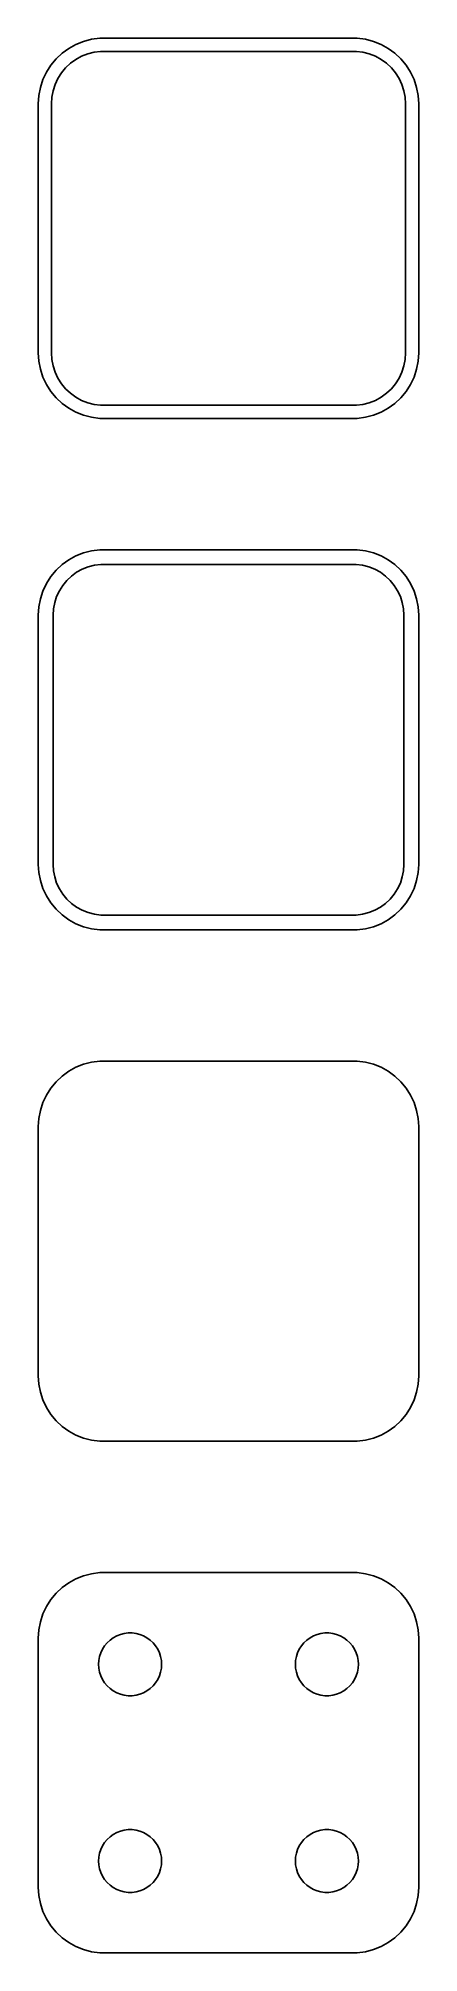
# Model space of a CAD drawing. Header units: metres. Extents: x -14 to 14, y 103 to 248.
import ezdxf

# ---------------------------------------------------------------- set-up
doc = ezdxf.new("R2010")
doc.units = ezdxf.units.M

msp = doc.modelspace()

# ---------------------------------------------------------------- linework, layer by layer
for p, q in [((-11.0451, 248.255), (-11.6289, 248.024)), ((-10.4369, 248.411), (-11.0451, 248.255)), ((-9.81395, 248.49), (-10.4369, 248.411)), ((9.81395, 248.49), (-9.81395, 248.49)), ((10.4369, 248.411), (9.81395, 248.49)), ((11.0451, 248.255), (10.4369, 248.411)), ((11.6289, 248.024), (11.0451, 248.255)), ((-13.1448, 246.923), (-13.5451, 246.439)), ((-12.6871, 247.353), (-13.1448, 246.923)), ((-12.1791, 247.722), (-12.6871, 247.353)), ((-11.6289, 248.024), (-12.1791, 247.722)), ((-12.0497, 246.582), (-11.6433, 246.877)), ((-11.6433, 246.877), (-11.2031, 247.119)), ((-11.2031, 247.119), (-10.7361, 247.304)), ((-10.7361, 247.304), (-10.2495, 247.429)), ((-10.2495, 247.429), (-9.75116, 247.492)), ((-9.75116, 247.492), (9.75116, 247.492)), ((9.75116, 247.492), (10.2495, 247.429)), ((10.2495, 247.429), (10.7361, 247.304)), ((10.7361, 247.304), (11.2031, 247.119)), ((11.2031, 247.119), (11.6433, 246.877)), ((12.1791, 247.722), (11.6289, 248.024)), ((11.6433, 246.877), (12.0497, 246.582)), ((12.6871, 247.353), (12.1791, 247.722)), ((13.1448, 246.923), (12.6871, 247.353)), ((13.5451, 246.439), (13.1448, 246.923)), ((-14.1489, 245.341), (-14.3429, 244.743)), ((-13.8815, 245.909), (-14.1489, 245.341)), ((-13.5451, 246.439), (-13.8815, 245.909)), ((-13.2191, 244.972), (-13.0052, 245.427)), ((-13.0052, 245.427), (-12.7361, 245.851)), ((-12.7361, 245.851), (-12.4159, 246.238)), ((-12.4159, 246.238), (-12.0497, 246.582)), ((12.0497, 246.582), (12.4159, 246.238)), ((12.4159, 246.238), (12.7361, 245.851)), ((12.7361, 245.851), (13.0052, 245.427)), ((13.0052, 245.427), (13.2191, 244.972)), ((13.8815, 245.909), (13.5451, 246.439)), ((14.1489, 245.341), (13.8815, 245.909)), ((14.3429, 244.743), (14.1489, 245.341)), ((-14.4606, 244.127), (-14.5, 243.5)), ((-14.3429, 244.743), (-14.4606, 244.127)), ((-13.5, 243.5), (-13.4684, 244.001)), ((-13.4684, 244.001), (-13.3743, 244.495)), ((-13.3743, 244.495), (-13.2191, 244.972)), ((13.2191, 244.972), (13.3743, 244.495)), ((13.3743, 244.495), (13.4684, 244.001)), ((13.4684, 244.001), (13.5, 243.5)), ((14.4606, 244.127), (14.3429, 244.743)), ((14.5, 243.5), (14.4606, 244.127)), ((-14.5, 243.5), (-14.5, 224.5)), ((-13.5, 224.5), (-13.5, 243.5)), ((13.5, 243.5), (13.5, 224.5)), ((14.5, 224.5), (14.5, 243.5)), ((-14.5, 224.5), (-14.4606, 223.873)), ((-14.4606, 223.873), (-14.3429, 223.257)), ((-13.4684, 223.999), (-13.5, 224.5)), ((-13.3743, 223.505), (-13.4684, 223.999)), ((-13.2191, 223.028), (-13.3743, 223.505)), ((13.3743, 223.505), (13.2191, 223.028)), ((13.4684, 223.999), (13.3743, 223.505)), ((13.5, 224.5), (13.4684, 223.999)), ((14.3429, 223.257), (14.4606, 223.873)), ((14.4606, 223.873), (14.5, 224.5)), ((-14.3429, 223.257), (-14.1489, 222.659)), ((-14.1489, 222.659), (-13.8815, 222.091)), ((-13.8815, 222.091), (-13.5451, 221.561)), ((-13.0052, 222.573), (-13.2191, 223.028)), ((-12.7361, 222.149), (-13.0052, 222.573)), ((-12.4159, 221.762), (-12.7361, 222.149)), ((12.7361, 222.149), (12.4159, 221.762)), ((13.0052, 222.573), (12.7361, 222.149)), ((13.2191, 223.028), (13.0052, 222.573)), ((13.5451, 221.561), (13.8815, 222.091)), ((13.8815, 222.091), (14.1489, 222.659)), ((14.1489, 222.659), (14.3429, 223.257)), ((-13.5451, 221.561), (-13.1448, 221.077)), ((-13.1448, 221.077), (-12.6871, 220.647)), ((-12.6871, 220.647), (-12.1791, 220.278)), ((-12.0497, 221.418), (-12.4159, 221.762)), ((-11.6433, 221.123), (-12.0497, 221.418)), ((-11.2031, 220.881), (-11.6433, 221.123)), ((-10.7361, 220.696), (-11.2031, 220.881)), ((-10.2495, 220.571), (-10.7361, 220.696)), ((-9.75116, 220.508), (-10.2495, 220.571)), ((9.75116, 220.508), (-9.75116, 220.508)), ((10.2495, 220.571), (9.75116, 220.508)), ((10.7361, 220.696), (10.2495, 220.571)), ((11.2031, 220.881), (10.7361, 220.696)), ((11.6433, 221.123), (11.2031, 220.881)), ((12.0497, 221.418), (11.6433, 221.123)), ((12.4159, 221.762), (12.0497, 221.418)), ((12.1791, 220.278), (12.6871, 220.647)), ((12.6871, 220.647), (13.1448, 221.077)), ((13.1448, 221.077), (13.5451, 221.561)), ((-12.1791, 220.278), (-11.6289, 219.976)), ((-11.6289, 219.976), (-11.0451, 219.745)), ((-11.0451, 219.745), (-10.4369, 219.589)), ((-10.4369, 219.589), (-9.81395, 219.51)), ((-9.81395, 219.51), (9.81395, 219.51)), ((9.81395, 219.51), (10.4369, 219.589)), ((10.4369, 219.589), (11.0451, 219.745)), ((11.0451, 219.745), (11.6289, 219.976)), ((11.6289, 219.976), (12.1791, 220.278)), ((-11.6289, 209.024), (-12.1791, 208.722)), ((-11.0451, 209.255), (-11.6289, 209.024)), ((-10.4369, 209.411), (-11.0451, 209.255)), ((-9.81395, 209.49), (-10.4369, 209.411)), ((9.81395, 209.49), (-9.81395, 209.49)), ((10.4369, 209.411), (9.81395, 209.49)), ((11.0451, 209.255), (10.4369, 209.411)), ((11.6289, 209.024), (11.0451, 209.255)), ((12.1791, 208.722), (11.6289, 209.024)), ((-13.5451, 207.439), (-13.8815, 206.909)), ((-13.1448, 207.923), (-13.5451, 207.439)), ((-12.6871, 208.353), (-13.1448, 207.923)), ((-12.1791, 208.722), (-12.6871, 208.353)), ((-12.323, 207.151), (-11.9685, 207.484)), ((-11.9685, 207.484), (-11.5751, 207.77)), ((-11.5751, 207.77), (-11.1489, 208.004)), ((-11.1489, 208.004), (-10.6967, 208.183)), ((-10.6967, 208.183), (-10.2256, 208.304)), ((-10.2256, 208.304), (-9.74316, 208.365)), ((-9.74316, 208.365), (9.74316, 208.365)), ((9.74316, 208.365), (10.2256, 208.304)), ((10.2256, 208.304), (10.6967, 208.183)), ((10.6967, 208.183), (11.1489, 208.004)), ((11.1489, 208.004), (11.5751, 207.77)), ((11.5751, 207.77), (11.9685, 207.484)), ((11.9685, 207.484), (12.323, 207.151)), ((12.6871, 208.353), (12.1791, 208.722)), ((13.1448, 207.923), (12.6871, 208.353)), ((13.5451, 207.439), (13.1448, 207.923)), ((13.8815, 206.909), (13.5451, 207.439)), ((-14.1489, 206.341), (-14.3429, 205.743)), ((-13.8815, 206.909), (-14.1489, 206.341)), ((-13.251, 205.463), (-13.1007, 205.926)), ((-13.1007, 205.926), (-12.8936, 206.366)), ((-12.8936, 206.366), (-12.633, 206.776)), ((-12.633, 206.776), (-12.323, 207.151)), ((12.323, 207.151), (12.633, 206.776)), ((12.633, 206.776), (12.8936, 206.366)), ((12.8936, 206.366), (13.1007, 205.926)), ((13.1007, 205.926), (13.251, 205.463)), ((14.1489, 206.341), (13.8815, 206.909)), ((14.3429, 205.743), (14.1489, 206.341)), ((-14.4606, 205.127), (-14.5, 204.5)), ((-14.5, 204.5), (-14.5, 185.5)), ((-14.3429, 205.743), (-14.4606, 205.127)), ((-13.3726, 204.5), (-13.3421, 204.985)), ((-13.3726, 185.5), (-13.3726, 204.5)), ((-13.3421, 204.985), (-13.251, 205.463)), ((13.251, 205.463), (13.3421, 204.985)), ((13.3421, 204.985), (13.3726, 204.5)), ((13.3726, 204.5), (13.3726, 185.5)), ((14.4606, 205.127), (14.3429, 205.743)), ((14.5, 204.5), (14.4606, 205.127)), ((14.5, 185.5), (14.5, 204.5)), ((-14.5, 185.5), (-14.4606, 184.873)), ((-13.3421, 185.015), (-13.3726, 185.5)), ((13.3726, 185.5), (13.3421, 185.015)), ((14.4606, 184.873), (14.5, 185.5)), ((-14.4606, 184.873), (-14.3429, 184.257)), ((-14.3429, 184.257), (-14.1489, 183.659)), ((-13.251, 184.537), (-13.3421, 185.015)), ((-13.1007, 184.074), (-13.251, 184.537)), ((-12.8936, 183.634), (-13.1007, 184.074)), ((13.1007, 184.074), (12.8936, 183.634)), ((13.251, 184.537), (13.1007, 184.074)), ((13.3421, 185.015), (13.251, 184.537)), ((14.1489, 183.659), (14.3429, 184.257)), ((14.3429, 184.257), (14.4606, 184.873)), ((-14.1489, 183.659), (-13.8815, 183.091)), ((-13.8815, 183.091), (-13.5451, 182.561)), ((-13.5451, 182.561), (-13.1448, 182.077)), ((-12.633, 183.224), (-12.8936, 183.634)), ((-12.323, 182.849), (-12.633, 183.224)), ((-11.9685, 182.516), (-12.323, 182.849)), ((-11.5751, 182.23), (-11.9685, 182.516)), ((11.9685, 182.516), (11.5751, 182.23)), ((12.323, 182.849), (11.9685, 182.516)), ((12.633, 183.224), (12.323, 182.849)), ((12.8936, 183.634), (12.633, 183.224)), ((13.1448, 182.077), (13.5451, 182.561)), ((13.5451, 182.561), (13.8815, 183.091)), ((13.8815, 183.091), (14.1489, 183.659)), ((-13.1448, 182.077), (-12.6871, 181.647)), ((-12.6871, 181.647), (-12.1791, 181.278)), ((-12.1791, 181.278), (-11.6289, 180.976)), ((-11.1489, 181.996), (-11.5751, 182.23)), ((-10.6967, 181.817), (-11.1489, 181.996)), ((-10.2256, 181.696), (-10.6967, 181.817)), ((-9.74316, 181.635), (-10.2256, 181.696)), ((9.74316, 181.635), (-9.74316, 181.635)), ((10.2256, 181.696), (9.74316, 181.635)), ((10.6967, 181.817), (10.2256, 181.696)), ((11.1489, 181.996), (10.6967, 181.817)), ((11.5751, 182.23), (11.1489, 181.996)), ((11.6289, 180.976), (12.1791, 181.278)), ((12.1791, 181.278), (12.6871, 181.647)), ((12.6871, 181.647), (13.1448, 182.077)), ((-11.6289, 180.976), (-11.0451, 180.745)), ((-11.0451, 180.745), (-10.4369, 180.589)), ((-10.4369, 180.589), (-9.81395, 180.51)), ((-9.81395, 180.51), (9.81395, 180.51)), ((9.81395, 180.51), (10.4369, 180.589)), ((10.4369, 180.589), (11.0451, 180.745)), ((11.0451, 180.745), (11.6289, 180.976)), ((-12.6871, 169.353), (-13.1448, 168.923)), ((-12.1791, 169.722), (-12.6871, 169.353)), ((-11.6289, 170.024), (-12.1791, 169.722)), ((-11.0451, 170.255), (-11.6289, 170.024)), ((-10.4369, 170.411), (-11.0451, 170.255)), ((-9.81395, 170.49), (-10.4369, 170.411)), ((9.81395, 170.49), (-9.81395, 170.49)), ((10.4369, 170.411), (9.81395, 170.49)), ((11.0451, 170.255), (10.4369, 170.411)), ((11.6289, 170.024), (11.0451, 170.255)), ((12.1791, 169.722), (11.6289, 170.024)), ((12.6871, 169.353), (12.1791, 169.722)), ((13.1448, 168.923), (12.6871, 169.353)), ((-13.8815, 167.909), (-14.1489, 167.341)), ((-13.5451, 168.439), (-13.8815, 167.909)), ((-13.1448, 168.923), (-13.5451, 168.439)), ((13.5451, 168.439), (13.1448, 168.923)), ((13.8815, 167.909), (13.5451, 168.439)), ((14.1489, 167.341), (13.8815, 167.909)), ((-14.3429, 166.743), (-14.4606, 166.127)), ((-14.1489, 167.341), (-14.3429, 166.743)), ((14.3429, 166.743), (14.1489, 167.341)), ((14.4606, 166.127), (14.3429, 166.743)), ((-14.4606, 166.127), (-14.5, 165.5)), ((-14.5, 165.5), (-14.5, 146.5)), ((14.5, 165.5), (14.4606, 166.127)), ((14.5, 146.5), (14.5, 165.5)), ((-14.5, 146.5), (-14.4606, 145.873)), ((14.4606, 145.873), (14.5, 146.5)), ((-14.4606, 145.873), (-14.3429, 145.257)), ((-14.3429, 145.257), (-14.1489, 144.659)), ((-14.1489, 144.659), (-13.8815, 144.091)), ((13.8815, 144.091), (14.1489, 144.659)), ((14.1489, 144.659), (14.3429, 145.257)), ((14.3429, 145.257), (14.4606, 145.873)), ((-13.8815, 144.091), (-13.5451, 143.561)), ((-13.5451, 143.561), (-13.1448, 143.077)), ((-13.1448, 143.077), (-12.6871, 142.647)), ((12.6871, 142.647), (13.1448, 143.077)), ((13.1448, 143.077), (13.5451, 143.561)), ((13.5451, 143.561), (13.8815, 144.091)), ((-12.6871, 142.647), (-12.1791, 142.278)), ((-12.1791, 142.278), (-11.6289, 141.976)), ((-11.6289, 141.976), (-11.0451, 141.745)), ((-11.0451, 141.745), (-10.4369, 141.589)), ((10.4369, 141.589), (11.0451, 141.745)), ((11.0451, 141.745), (11.6289, 141.976)), ((11.6289, 141.976), (12.1791, 142.278)), ((12.1791, 142.278), (12.6871, 142.647)), ((-10.4369, 141.589), (-9.81395, 141.51)), ((-9.81395, 141.51), (9.81395, 141.51)), ((9.81395, 141.51), (10.4369, 141.589)), ((-10.4369, 131.411), (-11.0451, 131.255)), ((-9.81395, 131.49), (-10.4369, 131.411)), ((9.81395, 131.49), (-9.81395, 131.49)), ((10.4369, 131.411), (9.81395, 131.49)), ((11.0451, 131.255), (10.4369, 131.411)), ((-13.1448, 129.923), (-13.5451, 129.439)), ((-12.6871, 130.353), (-13.1448, 129.923)), ((-12.1791, 130.722), (-12.6871, 130.353)), ((-11.6289, 131.024), (-12.1791, 130.722)), ((-11.0451, 131.255), (-11.6289, 131.024)), ((11.6289, 131.024), (11.0451, 131.255)), ((12.1791, 130.722), (11.6289, 131.024)), ((12.6871, 130.353), (12.1791, 130.722)), ((13.1448, 129.923), (12.6871, 130.353)), ((13.5451, 129.439), (13.1448, 129.923)), ((-13.8815, 128.909), (-14.1489, 128.341)), ((-13.5451, 129.439), (-13.8815, 128.909)), ((13.8815, 128.909), (13.5451, 129.439)), ((14.1489, 128.341), (13.8815, 128.909)), ((-14.4606, 127.127), (-14.5, 126.5)), ((-14.3429, 127.743), (-14.4606, 127.127)), ((-14.1489, 128.341), (-14.3429, 127.743)), ((14.3429, 127.743), (14.1489, 128.341)), ((14.4606, 127.127), (14.3429, 127.743)), ((14.5, 126.5), (14.4606, 127.127)), ((-14.5, 126.5), (-14.5, 107.5)), ((-9.73146, 125.383), (-9.60313, 125.656)), ((-9.60313, 125.656), (-9.44164, 125.911)), ((-9.44164, 125.911), (-9.24951, 126.143)), ((-9.24951, 126.143), (-9.02982, 126.349)), ((-9.02982, 126.349), (-8.78598, 126.526)), ((-8.78598, 126.526), (-8.52187, 126.672)), ((-8.52187, 126.672), (-8.24164, 126.783)), ((-8.24164, 126.783), (-7.94971, 126.857)), ((-7.94971, 126.857), (-7.6507, 126.895)), ((-7.6507, 126.895), (-7.34929, 126.895)), ((-7.34929, 126.895), (-7.05028, 126.857)), ((-7.05028, 126.857), (-6.75835, 126.783)), ((-6.75835, 126.783), (-6.47812, 126.672)), ((-6.47812, 126.672), (-6.214, 126.526)), ((-6.214, 126.526), (-5.97017, 126.349)), ((-5.97017, 126.349), (-5.75047, 126.143)), ((-5.75047, 126.143), (-5.55835, 125.911)), ((-5.55835, 125.911), (-5.39685, 125.656)), ((-5.39685, 125.656), (-5.26852, 125.383)), ((5.26852, 125.383), (5.39685, 125.656)), ((5.39685, 125.656), (5.55835, 125.911)), ((5.55835, 125.911), (5.75047, 126.143)), ((5.75047, 126.143), (5.97017, 126.349)), ((5.97017, 126.349), (6.214, 126.526)), ((6.214, 126.526), (6.47812, 126.672)), ((6.47812, 126.672), (6.75835, 126.783)), ((6.75835, 126.783), (7.05028, 126.857)), ((7.05028, 126.857), (7.34929, 126.895)), ((7.34929, 126.895), (7.6507, 126.895)), ((7.6507, 126.895), (7.94971, 126.857)), ((7.94971, 126.857), (8.24164, 126.783)), ((8.24164, 126.783), (8.52187, 126.672)), ((8.52187, 126.672), (8.78598, 126.526)), ((8.78598, 126.526), (9.02982, 126.349)), ((9.02982, 126.349), (9.24951, 126.143)), ((9.24951, 126.143), (9.44164, 125.911)), ((9.44164, 125.911), (9.60313, 125.656)), ((9.60313, 125.656), (9.73146, 125.383)), ((14.5, 107.5), (14.5, 126.5)), ((-9.89999, 124.5), (-9.88107, 124.801)), ((-9.88107, 124.199), (-9.89999, 124.5)), ((-9.88107, 124.801), (-9.82458, 125.097)), ((-9.82458, 123.903), (-9.88107, 124.199)), ((-9.82458, 125.097), (-9.73146, 125.383)), ((-5.26852, 125.383), (-5.1754, 125.097)), ((-5.1754, 125.097), (-5.11891, 124.801)), ((-5.11891, 124.199), (-5.1754, 123.903)), ((-5.11891, 124.801), (-5.09999, 124.5)), ((-5.09999, 124.5), (-5.11891, 124.199)), ((5.09999, 124.5), (5.11891, 124.801)), ((5.11891, 124.199), (5.09999, 124.5)), ((5.11891, 124.801), (5.1754, 125.097)), ((5.1754, 123.903), (5.11891, 124.199)), ((5.1754, 125.097), (5.26852, 125.383)), ((9.73146, 125.383), (9.82458, 125.097)), ((9.82458, 125.097), (9.88107, 124.801)), ((9.88107, 124.199), (9.82458, 123.903)), ((9.88107, 124.801), (9.89999, 124.5)), ((9.89999, 124.5), (9.88107, 124.199)), ((-9.73146, 123.617), (-9.82458, 123.903)), ((-9.60313, 123.344), (-9.73146, 123.617)), ((-9.44164, 123.089), (-9.60313, 123.344)), ((-9.24951, 122.857), (-9.44164, 123.089)), ((-9.02982, 122.651), (-9.24951, 122.857)), ((-8.78598, 122.474), (-9.02982, 122.651)), ((-5.97017, 122.651), (-6.214, 122.474)), ((-5.75047, 122.857), (-5.97017, 122.651)), ((-5.55835, 123.089), (-5.75047, 122.857)), ((-5.39685, 123.344), (-5.55835, 123.089)), ((-5.26852, 123.617), (-5.39685, 123.344)), ((-5.1754, 123.903), (-5.26852, 123.617)), ((5.26852, 123.617), (5.1754, 123.903)), ((5.39685, 123.344), (5.26852, 123.617)), ((5.55835, 123.089), (5.39685, 123.344)), ((5.75047, 122.857), (5.55835, 123.089)), ((5.97017, 122.651), (5.75047, 122.857)), ((6.214, 122.474), (5.97017, 122.651)), ((9.02982, 122.651), (8.78598, 122.474)), ((9.24951, 122.857), (9.02982, 122.651)), ((9.44164, 123.089), (9.24951, 122.857)), ((9.60313, 123.344), (9.44164, 123.089)), ((9.73146, 123.617), (9.60313, 123.344)), ((9.82458, 123.903), (9.73146, 123.617)), ((-8.52187, 122.328), (-8.78598, 122.474)), ((-8.24164, 122.217), (-8.52187, 122.328)), ((-7.94971, 122.143), (-8.24164, 122.217)), ((-7.6507, 122.105), (-7.94971, 122.143)), ((-7.34929, 122.105), (-7.6507, 122.105)), ((-7.05028, 122.143), (-7.34929, 122.105)), ((-6.75835, 122.217), (-7.05028, 122.143)), ((-6.47812, 122.328), (-6.75835, 122.217)), ((-6.214, 122.474), (-6.47812, 122.328)), ((6.47812, 122.328), (6.214, 122.474)), ((6.75835, 122.217), (6.47812, 122.328)), ((7.05028, 122.143), (6.75835, 122.217)), ((7.34929, 122.105), (7.05028, 122.143)), ((7.6507, 122.105), (7.34929, 122.105)), ((7.94971, 122.143), (7.6507, 122.105)), ((8.24164, 122.217), (7.94971, 122.143)), ((8.52187, 122.328), (8.24164, 122.217)), ((8.78598, 122.474), (8.52187, 122.328)), ((-9.44164, 110.911), (-9.24951, 111.143)), ((-9.24951, 111.143), (-9.02982, 111.349)), ((-9.02982, 111.349), (-8.78598, 111.526)), ((-8.78598, 111.526), (-8.52187, 111.672)), ((-8.52187, 111.672), (-8.24164, 111.783)), ((-8.24164, 111.783), (-7.94971, 111.857)), ((-7.94971, 111.857), (-7.6507, 111.895)), ((-7.6507, 111.895), (-7.34929, 111.895)), ((-7.34929, 111.895), (-7.05028, 111.857)), ((-7.05028, 111.857), (-6.75835, 111.783)), ((-6.75835, 111.783), (-6.47812, 111.672)), ((-6.47812, 111.672), (-6.214, 111.526)), ((-6.214, 111.526), (-5.97017, 111.349)), ((-5.97017, 111.349), (-5.75047, 111.143)), ((-5.75047, 111.143), (-5.55835, 110.911)), ((5.55835, 110.911), (5.75047, 111.143)), ((5.75047, 111.143), (5.97017, 111.349)), ((5.97017, 111.349), (6.214, 111.526)), ((6.214, 111.526), (6.47812, 111.672)), ((6.47812, 111.672), (6.75835, 111.783)), ((6.75835, 111.783), (7.05028, 111.857)), ((7.05028, 111.857), (7.34929, 111.895)), ((7.34929, 111.895), (7.6507, 111.895)), ((7.6507, 111.895), (7.94971, 111.857)), ((7.94971, 111.857), (8.24164, 111.783)), ((8.24164, 111.783), (8.52187, 111.672)), ((8.52187, 111.672), (8.78598, 111.526)), ((8.78598, 111.526), (9.02982, 111.349)), ((9.02982, 111.349), (9.24951, 111.143)), ((9.24951, 111.143), (9.44164, 110.911)), ((-9.89999, 109.5), (-9.88107, 109.801)), ((-9.88107, 109.199), (-9.89999, 109.5)), ((-9.88107, 109.801), (-9.82458, 110.097)), ((-9.82458, 110.097), (-9.73146, 110.383)), ((-9.73146, 110.383), (-9.60313, 110.656)), ((-9.60313, 110.656), (-9.44164, 110.911)), ((-5.55835, 110.911), (-5.39685, 110.656)), ((-5.39685, 110.656), (-5.26852, 110.383)), ((-5.26852, 110.383), (-5.1754, 110.097)), ((-5.1754, 110.097), (-5.11891, 109.801)), ((-5.11891, 109.801), (-5.09999, 109.5)), ((-5.09999, 109.5), (-5.11891, 109.199)), ((5.09999, 109.5), (5.11891, 109.801)), ((5.11891, 109.199), (5.09999, 109.5)), ((5.11891, 109.801), (5.1754, 110.097)), ((5.1754, 110.097), (5.26852, 110.383)), ((5.26852, 110.383), (5.39685, 110.656)), ((5.39685, 110.656), (5.55835, 110.911)), ((9.44164, 110.911), (9.60313, 110.656)), ((9.60313, 110.656), (9.73146, 110.383)), ((9.73146, 110.383), (9.82458, 110.097)), ((9.82458, 110.097), (9.88107, 109.801)), ((9.88107, 109.801), (9.89999, 109.5)), ((9.89999, 109.5), (9.88107, 109.199)), ((-9.82458, 108.903), (-9.88107, 109.199)), ((-9.73146, 108.617), (-9.82458, 108.903)), ((-9.60313, 108.344), (-9.73146, 108.617)), ((-9.44164, 108.089), (-9.60313, 108.344)), ((-9.24951, 107.857), (-9.44164, 108.089)), ((-5.55835, 108.089), (-5.75047, 107.857)), ((-5.39685, 108.344), (-5.55835, 108.089)), ((-5.26852, 108.617), (-5.39685, 108.344)), ((-5.1754, 108.903), (-5.26852, 108.617)), ((-5.11891, 109.199), (-5.1754, 108.903)), ((5.1754, 108.903), (5.11891, 109.199)), ((5.26852, 108.617), (5.1754, 108.903)), ((5.39685, 108.344), (5.26852, 108.617)), ((5.55835, 108.089), (5.39685, 108.344)), ((5.75047, 107.857), (5.55835, 108.089)), ((9.44164, 108.089), (9.24951, 107.857)), ((9.60313, 108.344), (9.44164, 108.089)), ((9.73146, 108.617), (9.60313, 108.344)), ((9.82458, 108.903), (9.73146, 108.617)), ((9.88107, 109.199), (9.82458, 108.903)), ((-14.5, 107.5), (-14.4606, 106.873)), ((-14.4606, 106.873), (-14.3429, 106.257)), ((-9.02982, 107.651), (-9.24951, 107.857)), ((-8.78598, 107.474), (-9.02982, 107.651)), ((-8.52187, 107.328), (-8.78598, 107.474)), ((-8.24164, 107.217), (-8.52187, 107.328)), ((-7.94971, 107.143), (-8.24164, 107.217)), ((-7.6507, 107.105), (-7.94971, 107.143)), ((-7.34929, 107.105), (-7.6507, 107.105)), ((-7.05028, 107.143), (-7.34929, 107.105)), ((-6.75835, 107.217), (-7.05028, 107.143)), ((-6.47812, 107.328), (-6.75835, 107.217)), ((-6.214, 107.474), (-6.47812, 107.328)), ((-5.97017, 107.651), (-6.214, 107.474)), ((-5.75047, 107.857), (-5.97017, 107.651)), ((5.97017, 107.651), (5.75047, 107.857)), ((6.214, 107.474), (5.97017, 107.651)), ((6.47812, 107.328), (6.214, 107.474)), ((6.75835, 107.217), (6.47812, 107.328)), ((7.05028, 107.143), (6.75835, 107.217)), ((7.34929, 107.105), (7.05028, 107.143)), ((7.6507, 107.105), (7.34929, 107.105)), ((7.94971, 107.143), (7.6507, 107.105)), ((8.24164, 107.217), (7.94971, 107.143)), ((8.52187, 107.328), (8.24164, 107.217)), ((8.78598, 107.474), (8.52187, 107.328)), ((9.02982, 107.651), (8.78598, 107.474)), ((9.24951, 107.857), (9.02982, 107.651)), ((14.3429, 106.257), (14.4606, 106.873)), ((14.4606, 106.873), (14.5, 107.5)), ((-14.3429, 106.257), (-14.1489, 105.659)), ((-14.1489, 105.659), (-13.8815, 105.091)), ((13.8815, 105.091), (14.1489, 105.659)), ((14.1489, 105.659), (14.3429, 106.257)), ((-13.8815, 105.091), (-13.5451, 104.561)), ((-13.5451, 104.561), (-13.1448, 104.077)), ((-13.1448, 104.077), (-12.6871, 103.647)), ((-12.6871, 103.647), (-12.1791, 103.278)), ((12.1791, 103.278), (12.6871, 103.647)), ((12.6871, 103.647), (13.1448, 104.077)), ((13.1448, 104.077), (13.5451, 104.561)), ((13.5451, 104.561), (13.8815, 105.091)), ((-12.1791, 103.278), (-11.6289, 102.976)), ((-11.6289, 102.976), (-11.0451, 102.745)), ((-11.0451, 102.745), (-10.4369, 102.589)), ((-10.4369, 102.589), (-9.81395, 102.51)), ((-9.81395, 102.51), (9.81395, 102.51)), ((9.81395, 102.51), (10.4369, 102.589)), ((10.4369, 102.589), (11.0451, 102.745)), ((11.0451, 102.745), (11.6289, 102.976)), ((11.6289, 102.976), (12.1791, 103.278))]:
    msp.add_line(p, q)

doc.saveas('drawing.dxf')
